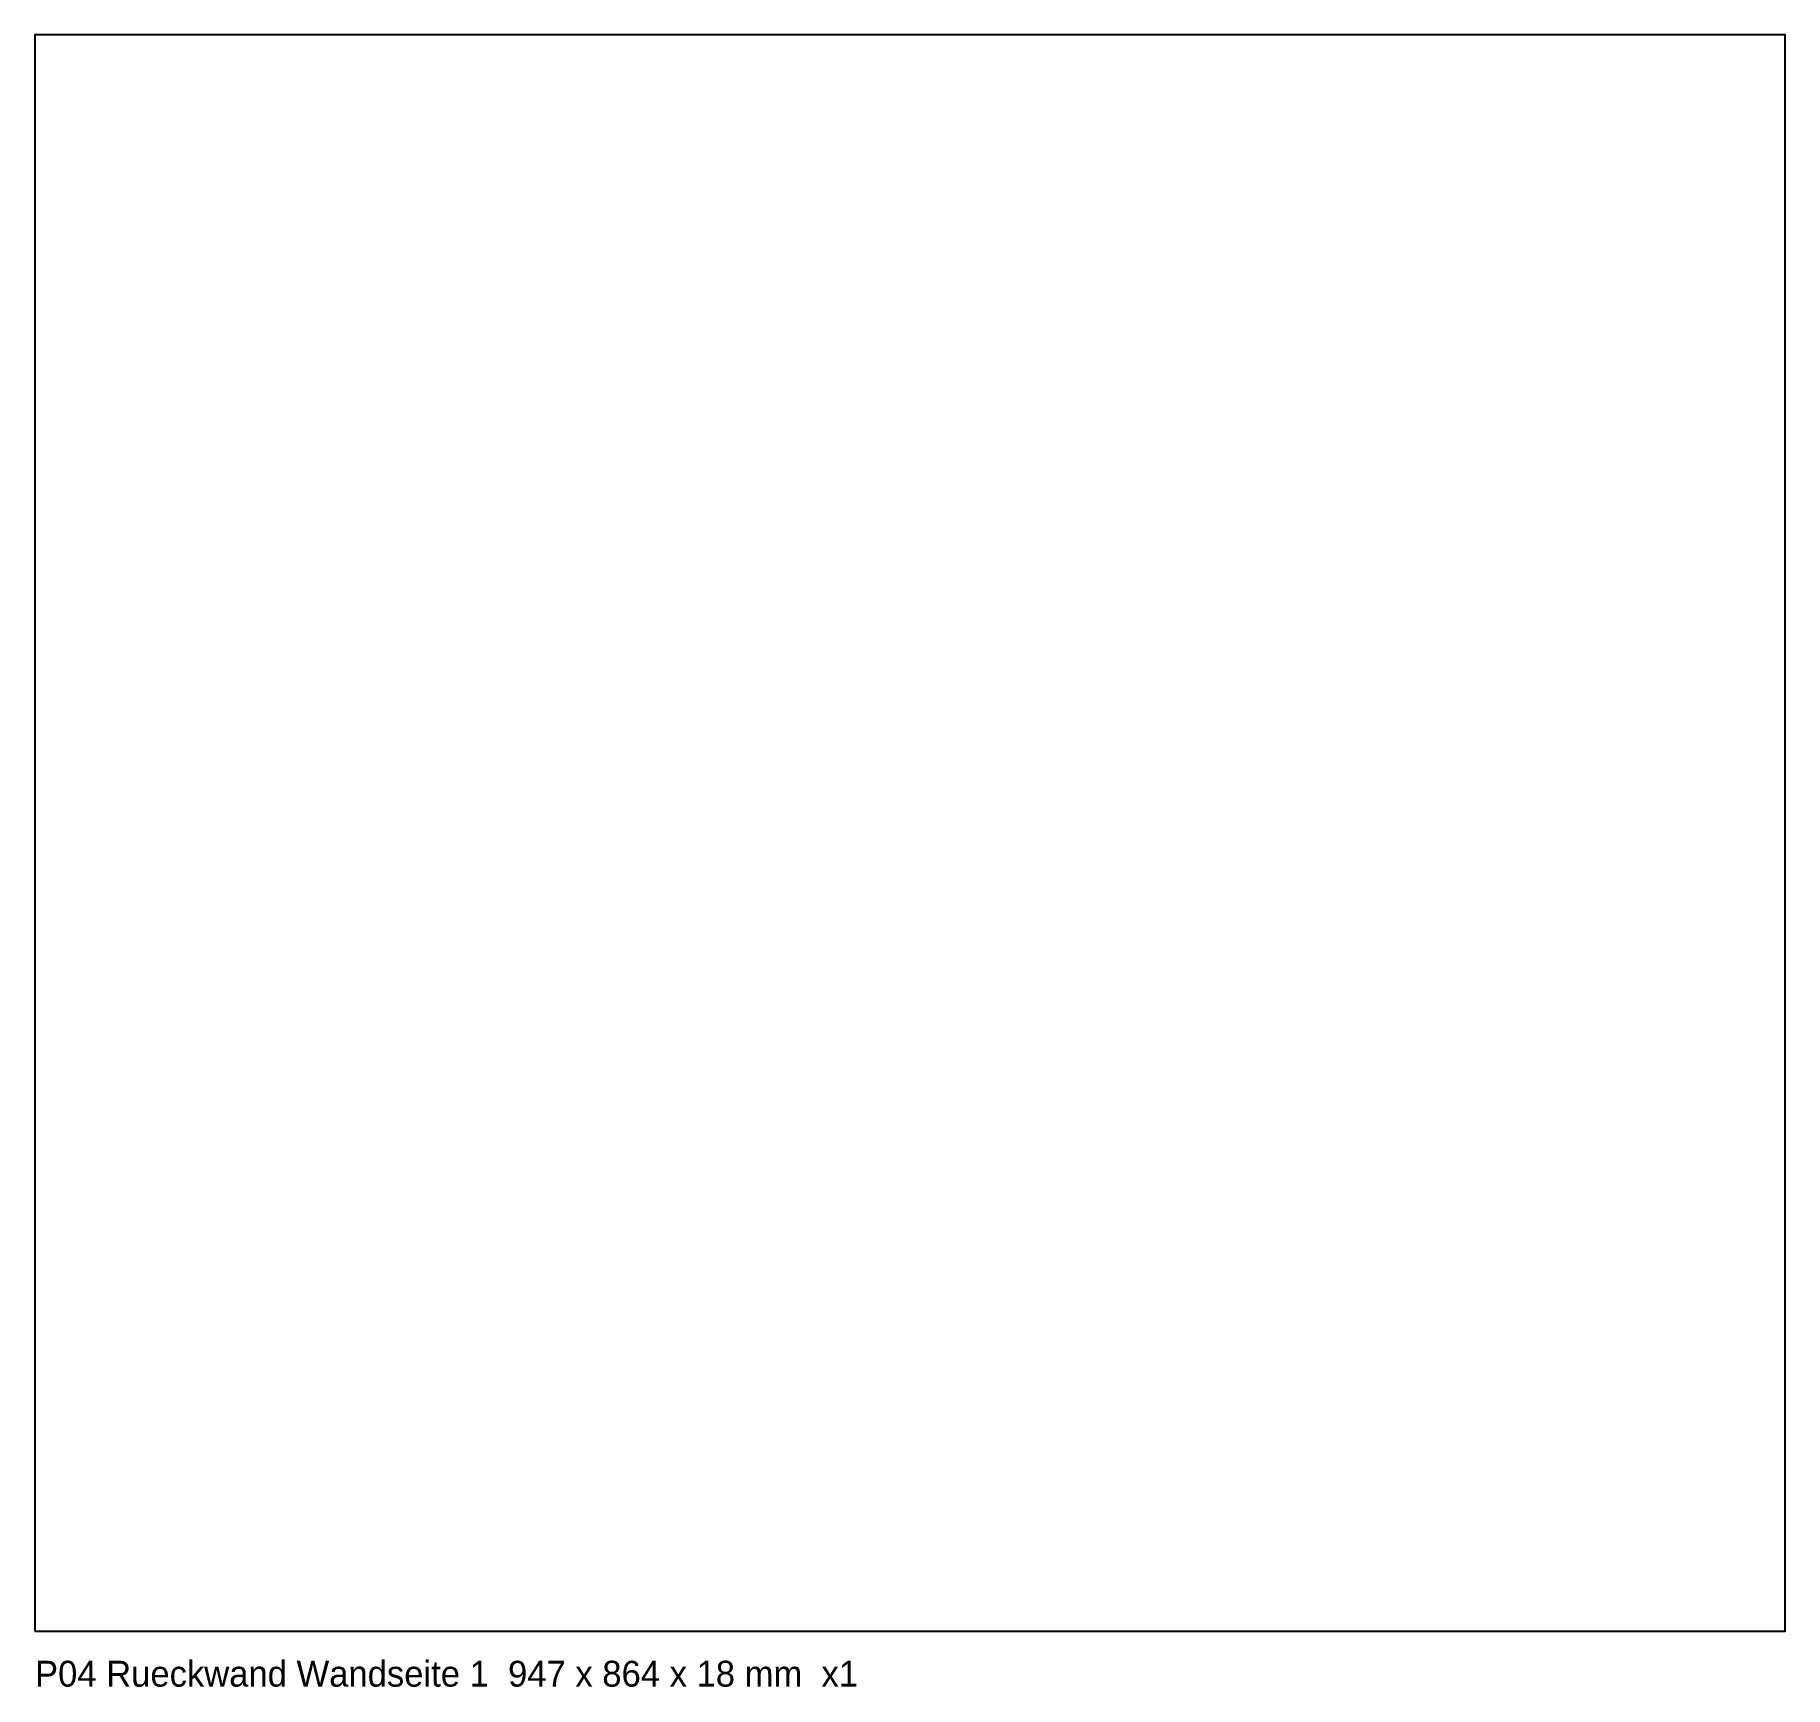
# Model space of a CAD drawing. Header units: millimetres. Extents: x 0 to 947, y -30 to 864.
import ezdxf

# ---------------------------------------------------------------- set-up
doc = ezdxf.new("R2010")
doc.units = ezdxf.units.MM
doc.layers.add('OUTLINE', color=7, linetype='Continuous')
doc.layers.add('TEXT', color=8, linetype='Continuous')

msp = doc.modelspace()

# ---------------------------------------------------------------- linework, layer by layer
at = {"layer": 'OUTLINE'}
msp.add_lwpolyline([(0, 0), (947, 0), (947, 864), (0, 864)], close=True, dxfattribs=at)

# ---------------------------------------------------------------- texts
at = {"layer": 'TEXT'}
msp.add_text('P04 Rueckwand Wandseite 1  947 x 864 x 18 mm  x1', height=14, dxfattribs=at).set_placement((0, -30))

doc.saveas('drawing.dxf')
